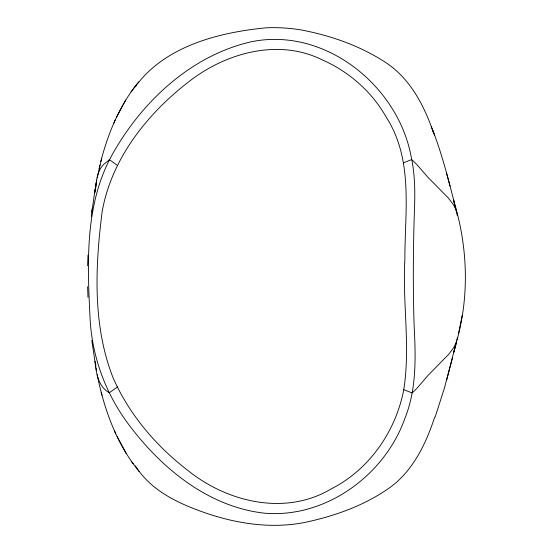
<?xml version="1.0" encoding="UTF-8"?>
<svg xmlns="http://www.w3.org/2000/svg" width="553" height="553" viewBox="0 0 553 553"><rect width="100%" height="100%" fill="white"/><g stroke="black" fill="none" stroke-linecap="round" stroke-linejoin="round"><path stroke-width="0.83" d="M87.602 265.737L87.975 255.147M95.759 187.951L95.925 185.697M96.035 184.571L96.305 182.31M91.307 216.313L95.109 188.932M91.763 212.048L92.164 208.792M457.393 337.835L453.757 352.372L456.723 341.208M96.657 180.057L94.77 192.769L96.865 178.93L101.669 158.538M457.02 340.081C469.67 294.161 467.492 245.235 453.508 199.889L457.338 215.76M403.766 389.671C410.561 346.565 402.37 302.678 404.879 259.288C404.768 211.384 413.762 159.928 386.167 117.049C371.81 91.639 348.791 71.503 322.116 59.807C278.394 38.116 225.721 52.825 188.974 81.609C147.216 113.69 111.561 158.656 102.16 211.585C95.199 266.511 92.455 325.233 113.026 377.664C129.215 414.584 156.222 446.223 188.089 470.603C227.359 502.242 285.362 516.101 330.832 489.108C369.176 469.856 395.775 431.423 403.766 389.671L412.109 392.927L412.801 392.305L417.176 388.006L428.457 374.948L448.587 354.459L453.571 347.885L456.356 342.328L444.384 388.206L435.156 416.99M458.61 333.169L462.135 315.632M99.056 168.99L99.92 165.043M97.1 177.803C98.026 173.614 99.45 169.391 102.222 166.038C104.842 162.306 110.054 161.02 111.298 156.299C140.78 102.706 189.997 56.019 250.82 41.862C324.424 26.433 398.229 85.445 411.252 157.211C414.764 173.289 415.109 189.845 414.577 206.228C413.174 246.057 412.856 285.936 414.128 325.772C415.752 356.809 416.734 389.098 404.858 418.497C384.722 475.29 325.689 518.368 264.638 513.198C207.741 506.894 160.259 467.409 127.321 422.658C105.139 392.284 91.86 355.745 90.056 318.12C87.485 265.281 84.678 208.336 109.522 159.755L117.561 165.513M452.63 357.438L446.713 379.87M100.791 161.545C108.146 132.927 119.842 104.918 138.658 81.885M434.679 417.162C426.135 443.257 413.561 469.718 391.089 486.675C365.803 505.027 335.671 515.818 305.325 522.336C270.458 529.339 234.278 523.408 201.188 511.421C177.181 502.698 152.649 490.898 137.69 469.262M113.925 123.036L115.252 119.711M125.704 100.031L116.593 117.125M135.437 86.828L136.819 84.809M137.766 83.468C167.635 45.325 220.073 32.268 266.138 27.816C278.159 27.277 290.242 28.051 302.097 30.118C331.288 35.731 360.017 45.878 385.054 62.081C409.621 77.918 423.93 104.89 433.137 131.808M131.04 91.929L136.971 84.153M117.402 387.003L109.356 392.741C98.123 386.595 96.077 372.784 95.068 361.316M403.4 162.852L411.736 159.568M412.338 160.107L416.81 164.483L428.133 177.534L448.352 198.015L453.37 204.589L456.19 210.147M97.155 374.671C104.178 409.414 116.531 444.018 139.287 471.702M131.642 461.693L133.273 463.829M137.289 468.688L135.326 465.799M117.105 436.552L126.278 453.612M114.423 430.656L115.764 433.974M431.319 126.699C441.453 151.653 447.895 177.879 454.684 203.884M432.391 129.409L434.699 135.354M433.331 132.367L433.704 133.487M101.164 392.201L102.049 395.208M446.375 172.425L450.066 186.161M95.752 366.881L91.812 340.413M96.367 370.157L96.098 367.904M95.814 364.524L95.89 365.651M87.609 286.737L87.982 297.327"/></g></svg>
